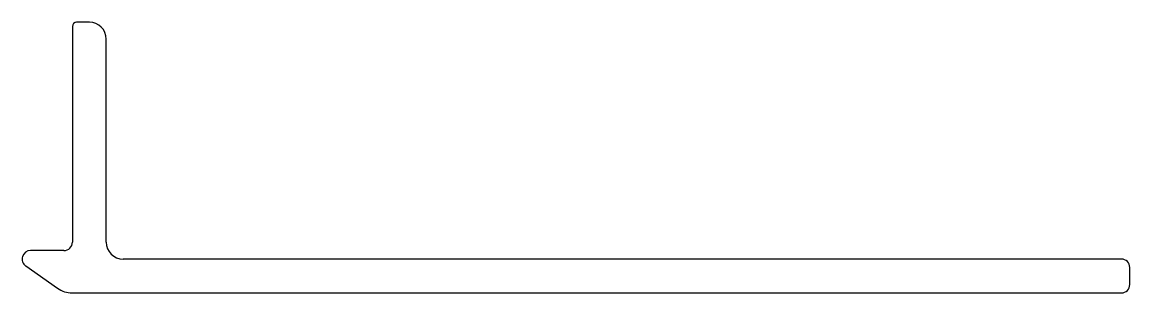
# Model space of a CAD drawing. Extents: x 1669 to 1800, y 1892 to 1924.
import ezdxf

# ---------------------------------------------------------------- set-up
doc = ezdxf.new("R2010")
doc.units = 0
doc.layers.get('0').update_dxf_attribs({"linetype": 'CONTINUOUS'})

msp = doc.modelspace()

# ---------------------------------------------------------------- linework, layer by layer
for p, q in [((1676.87, 1923.61), (1675.37, 1923.61)), ((1674.87, 1923.11), (1674.87, 1897.61)), ((1678.87, 1897.61), (1678.87, 1921.61)), ((1673.87, 1896.61), (1669.93, 1896.61)), ((1669.36, 1894.79), (1673.12, 1892.15)), ((1798.87, 1895.61), (1680.87, 1895.61)), ((1799.87, 1892.61), (1799.87, 1894.61)), ((1674.84, 1891.61), (1798.87, 1891.61))]:
    msp.add_line(p, q)
for centre, radius, start, end in [((1675.37, 1923.11), 0.5, 90, 180), ((1676.87, 1921.61), 2, 0, 90), ((1673.87, 1897.61), 1, 270, 0), ((1680.87, 1897.61), 2, 180, 270), ((1669.93, 1895.61), 1, 90, 235.6571), ((1798.87, 1894.61), 1, 0, 90), ((1674.84, 1894.61), 3, 234.9987, 270), ((1798.87, 1892.61), 1, 270, 0)]:
    msp.add_arc(centre, radius, start, end)

doc.saveas('drawing.dxf')
